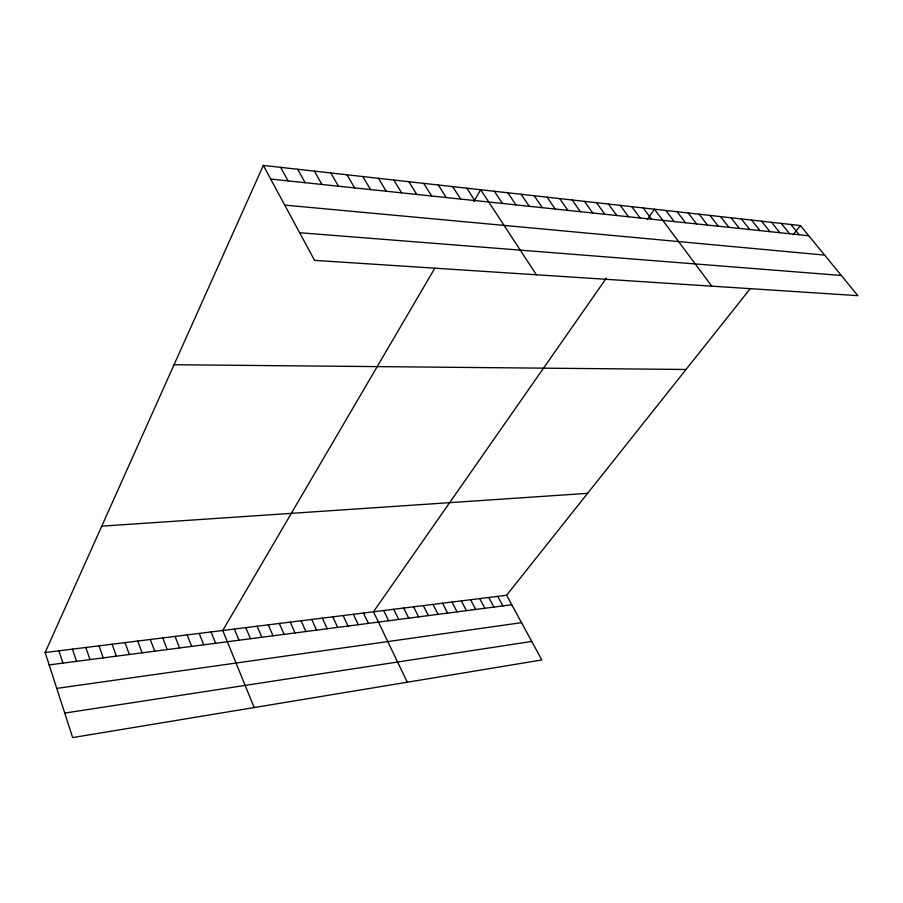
<?xml version="1.0" encoding="UTF-8"?>
<svg xmlns="http://www.w3.org/2000/svg" width="903" height="903" viewBox="0 0 903 903"><rect width="100%" height="100%" fill="white"/><g stroke="black" fill="none" stroke-linecap="round" stroke-linejoin="round"><path stroke-width="1.35" d="M750.449 288.429L506.606 595.258L541.834 659.958L72.68 737.582L45.15 652.53L263.326 165.418L800.419 225.547L857.85 295.653L314.549 260.369L263.326 165.418M434.851 268.112L222.77 630.486L254.172 707.557M473.872 201.437L480.712 189.754L536.393 274.783M606.342 278.158L373.481 611.771L407.276 682.216M647.338 219.418L654.461 209.203L711.801 286.172M793.139 234.712L800.419 225.547M64.756 713.088L531.743 641.435M56.765 688.391L521.528 622.664M49.157 664.913L511.764 604.75M45.15 652.53L506.606 595.258M101.746 526.167L587.593 493.343M174.053 364.733L686.043 369.474M299.627 232.726L841.303 275.46M284.727 205.094L824.62 255.097M270.697 179.065L808.783 235.751M790.915 224.486L799.268 234.757M781.264 223.402L789.628 233.742M771.501 222.307L779.865 232.703M761.59 221.201L769.954 231.665M751.544 220.072L759.908 230.604M741.363 218.932L749.727 229.531M731.035 217.781L739.388 228.448M720.56 216.607L728.913 227.342M709.939 215.422L718.291 226.224M699.159 214.214L707.512 225.084M688.233 212.984L696.574 223.933M677.137 211.742L685.479 222.759M665.883 210.489L674.214 221.574M643.218 207.95L651.526 219.192M631.807 206.674L640.103 217.984M620.237 205.376L628.522 216.765M608.487 204.055L616.76 215.524M596.567 202.723L604.818 214.271M584.467 201.369L592.695 212.995M572.175 199.992L580.403 211.697M559.713 198.604L567.908 210.376M547.049 197.181L555.221 209.044M534.192 195.737L542.342 207.679M521.133 194.28L529.26 206.302M507.87 192.791L515.974 204.902M494.404 191.289L502.474 203.48M466.806 188.196L474.82 200.568M452.674 186.616L460.654 199.078M438.316 185.002L446.251 197.565M423.721 183.377L431.623 196.019M408.878 181.706L416.734 194.45M393.787 180.024L401.609 192.858M378.447 178.297L386.213 191.233M362.837 176.559L370.557 189.585M346.966 174.776L354.631 187.903M330.814 172.97L338.433 186.199M314.391 171.13L321.942 184.46M297.674 169.256L305.169 182.699M280.652 167.348L288.08 180.893M497.734 596.352L502.892 605.902M488.771 597.47L493.918 607.064M479.719 598.587L484.855 608.25M470.576 599.727L475.689 609.435M461.331 600.879L466.433 610.642M451.985 602.03L457.076 611.862M442.538 603.204L447.617 613.092M433 604.389L438.057 614.333M423.349 605.586L428.383 615.586M413.585 606.793L418.608 616.862M403.731 608.024L408.732 618.149M393.753 609.265L398.742 619.447M383.673 610.507L388.64 620.756M363.48 613.013L368.401 623.397M353.366 614.277L358.265 624.707M343.14 615.541L348.027 626.039M332.801 616.828L337.666 627.393M322.348 618.126L327.191 628.759M311.783 619.435L316.592 630.136M301.094 620.756L305.88 631.524M290.281 622.099L295.044 632.935M279.354 623.454L284.084 634.357M268.293 624.831L272.999 635.802M257.107 626.219L261.791 637.258M245.797 627.619L250.447 638.737M234.351 629.041L238.968 640.227M211.054 631.931L215.614 643.263M199.202 633.409L203.717 644.81M187.203 634.899L191.684 646.379M175.069 636.401L179.516 647.959M162.777 637.924L167.19 649.562M150.349 639.471L154.718 651.187M137.753 641.028L142.087 652.824M125.02 642.609L129.31 654.494M112.119 644.211L116.363 656.176M99.059 645.837L103.258 657.881M85.83 647.474L89.984 659.608M72.443 649.144L76.552 661.357M58.887 650.826L62.939 663.118"/></g></svg>
